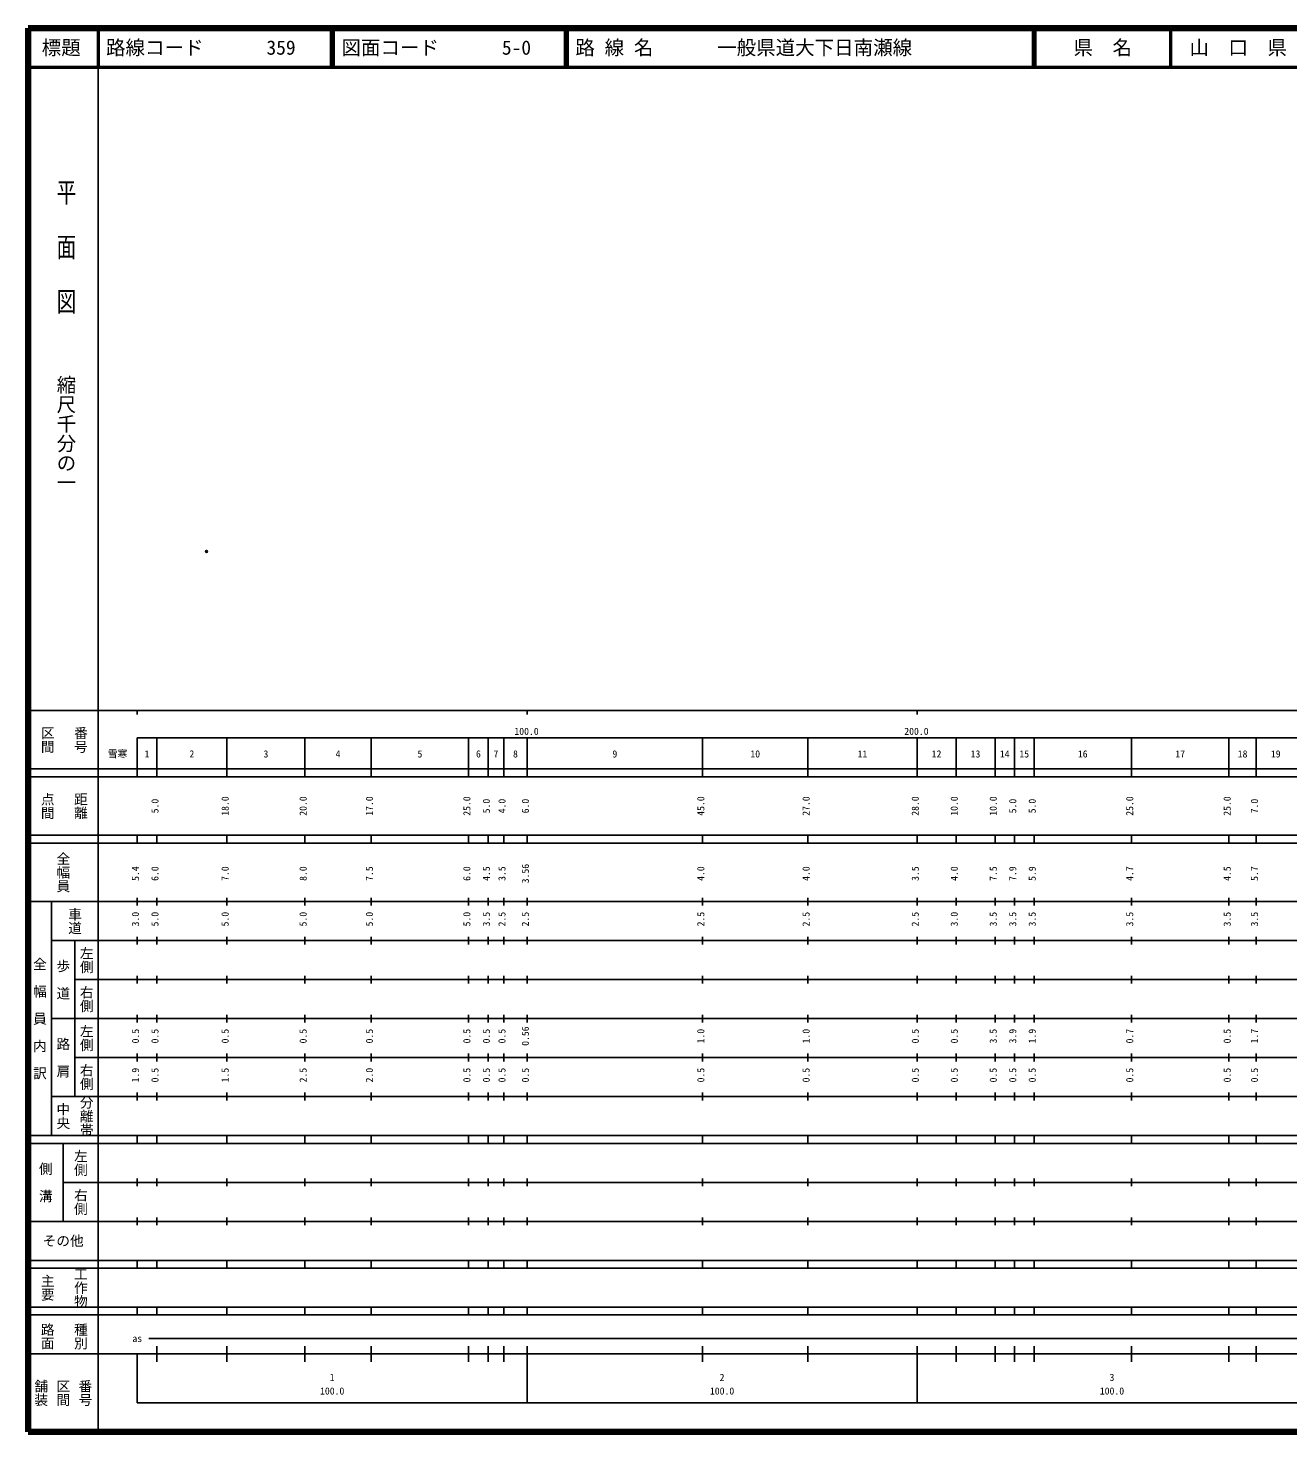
# Model space of a CAD drawing. Units: millimetres on the paper. Extents: x 40 to 680, y 20 to 380.
# Drawn here: x 40 to 363.1, y 20 to 380 of the extents above; entities that cross this region are included whole.
import ezdxf
from ezdxf.enums import TextEntityAlignment as Align

# ---------------------------------------------------------------- set-up
doc = ezdxf.new("R2010")
doc.units = ezdxf.units.MM
doc.header["$PDMODE"] = 32
doc.header["$PDSIZE"] = 0.5
doc.layers.add('M-OTRS', color=6, linetype='Continuous')
doc.layers.add('M-TTL-TXT', color=7, linetype='Continuous')
for name, color, linetype, lineweight in [('M-TTL', 2, 'Continuous', 140), ('M-TTL-BAND', 7, 'Continuous', 25), ('M-TTL-LINE', 7, 'Continuous', 50)]:
    doc.layers.add(name, color=color, linetype=linetype, lineweight=lineweight)
doc.styles.add('@ＭＳ ゴシック', font='')
doc.styles.add('ＭＳ ゴシック', font='')
doc.styles.get('@ＭＳ ゴシック').set_extended_font_data('@MS Gothic')
doc.styles.get('ＭＳ ゴシック').set_extended_font_data('MS Gothic')

msp = doc.modelspace()

# ---------------------------------------------------------------- linework, layer by layer
at = {"layer": 'M-OTRS'}
msp.add_point((85.777, 245.784), dxfattribs=at)
at = {"layer": 'M-TTL'}
for p, q in [((40, 380), (40, 20)), ((680, 380), (40, 380)), ((40, 20), (680, 20))]:
    msp.add_line(p, q, dxfattribs=at)
at = {"layer": 'M-TTL-BAND'}
for p, q in [((58, 370), (58, 20)), ((40, 205), (579, 205)), ((68, 205), (68, 204)), ((168, 205), (168, 204)), ((268, 205), (268, 204)), ((68, 198), (579, 198)), ((68, 198), (68, 188)), ((73, 188), (73, 198)), ((91, 188), (91, 198)), ((111, 188), (111, 198)), ((128, 188), (128, 198)), ((153, 188), (153, 198)), ((158, 188), (158, 198)), ((162, 188), (162, 198)), ((168, 188), (168, 198)), ((213, 188), (213, 198)), ((240, 188), (240, 198)), ((268, 188), (268, 198)), ((278, 188), (278, 198)), ((288, 188), (288, 198)), ((293, 188), (293, 198)), ((298, 188), (298, 198)), ((323, 188), (323, 198)), ((348, 188), (348, 198)), ((355, 188), (355, 198)), ((40, 190), (579, 190)), ((40, 188), (579, 188)), ((40, 173), (579, 173)), ((68, 171), (68, 173)), ((73, 171), (73, 173)), ((91, 171), (91, 173)), ((111, 171), (111, 173)), ((128, 171), (128, 173)), ((153, 171), (153, 173)), ((158, 171), (158, 173)), ((162, 171), (162, 173)), ((168, 171), (168, 173)), ((213, 171), (213, 173)), ((240, 171), (240, 173)), ((268, 171), (268, 173)), ((278, 171), (278, 173)), ((288, 171), (288, 173)), ((293, 171), (293, 173)), ((298, 171), (298, 173)), ((323, 171), (323, 173)), ((348, 171), (348, 173)), ((355, 171), (355, 173)), ((40, 171), (579, 171)), ((40, 156), (579, 156)), ((46, 96), (46, 156)), ((68, 155), (68, 157)), ((73, 155), (73, 157)), ((91, 155), (91, 157)), ((111, 155), (111, 157)), ((128, 155), (128, 157)), ((153, 155), (153, 157)), ((158, 155), (158, 157)), ((162, 155), (162, 157)), ((168, 155), (168, 157)), ((213, 155), (213, 157)), ((240, 155), (240, 157)), ((268, 155), (268, 157)), ((278, 155), (278, 157)), ((288, 155), (288, 157)), ((293, 155), (293, 157)), ((298, 155), (298, 157)), ((323, 155), (323, 157)), ((348, 155), (348, 157)), ((355, 155), (355, 157)), ((46, 146), (579, 146)), ((52, 146), (52, 106)), ((68, 145), (68, 147)), ((73, 145), (73, 147)), ((91, 145), (91, 147)), ((111, 145), (111, 147)), ((128, 145), (128, 147)), ((153, 145), (153, 147)), ((158, 145), (158, 147)), ((162, 145), (162, 147)), ((168, 145), (168, 147)), ((213, 145), (213, 147)), ((240, 145), (240, 147)), ((268, 145), (268, 147)), ((278, 145), (278, 147)), ((288, 145), (288, 147)), ((293, 145), (293, 147)), ((298, 145), (298, 147)), ((323, 145), (323, 147)), ((348, 145), (348, 147)), ((355, 145), (355, 147)), ((68, 135), (68, 137)), ((73, 135), (73, 137)), ((91, 135), (91, 137)), ((111, 135), (111, 137)), ((128, 135), (128, 137)), ((153, 135), (153, 137)), ((158, 135), (158, 137)), ((162, 135), (162, 137)), ((168, 135), (168, 137)), ((213, 135), (213, 137)), ((240, 135), (240, 137)), ((268, 135), (268, 137)), ((278, 135), (278, 137)), ((288, 135), (288, 137)), ((293, 135), (293, 137)), ((298, 135), (298, 137)), ((323, 135), (323, 137)), ((348, 135), (348, 137)), ((355, 135), (355, 137)), ((52, 136), (579, 136)), ((46, 126), (579, 126)), ((68, 125), (68, 127)), ((73, 125), (73, 127)), ((91, 125), (91, 127)), ((111, 125), (111, 127)), ((128, 125), (128, 127)), ((153, 125), (153, 127)), ((158, 125), (158, 127)), ((162, 125), (162, 127)), ((168, 125), (168, 127)), ((213, 125), (213, 127)), ((240, 125), (240, 127)), ((268, 125), (268, 127)), ((278, 125), (278, 127)), ((288, 125), (288, 127)), ((293, 125), (293, 127)), ((298, 125), (298, 127)), ((323, 125), (323, 127)), ((348, 125), (348, 127)), ((355, 125), (355, 127)), ((52, 116), (579, 116)), ((68, 115), (68, 117)), ((73, 115), (73, 117)), ((91, 115), (91, 117)), ((111, 115), (111, 117)), ((128, 115), (128, 117)), ((153, 115), (153, 117)), ((158, 115), (158, 117)), ((162, 115), (162, 117)), ((168, 115), (168, 117)), ((213, 115), (213, 117)), ((240, 115), (240, 117)), ((268, 115), (268, 117)), ((278, 115), (278, 117)), ((288, 115), (288, 117)), ((293, 115), (293, 117)), ((298, 115), (298, 117)), ((323, 115), (323, 117)), ((348, 115), (348, 117)), ((355, 115), (355, 117)), ((46, 106), (579, 106)), ((68, 105), (68, 107)), ((73, 105), (73, 107)), ((91, 105), (91, 107)), ((111, 105), (111, 107)), ((128, 105), (128, 107)), ((153, 105), (153, 107)), ((158, 105), (158, 107)), ((162, 105), (162, 107)), ((168, 105), (168, 107)), ((213, 105), (213, 107)), ((240, 105), (240, 107)), ((268, 105), (268, 107)), ((278, 105), (278, 107)), ((288, 105), (288, 107)), ((293, 105), (293, 107)), ((298, 105), (298, 107)), ((323, 105), (323, 107)), ((348, 105), (348, 107)), ((355, 105), (355, 107)), ((40, 96), (579, 96)), ((40, 94), (579, 94)), ((49, 94), (49, 74)), ((68, 94), (68, 96)), ((73, 94), (73, 96)), ((91, 94), (91, 96)), ((111, 94), (111, 96)), ((128, 94), (128, 96)), ((153, 94), (153, 96)), ((158, 94), (158, 96)), ((162, 94), (162, 96)), ((168, 94), (168, 96)), ((213, 94), (213, 96)), ((240, 94), (240, 96)), ((268, 94), (268, 96)), ((278, 94), (278, 96)), ((288, 94), (288, 96)), ((293, 94), (293, 96)), ((298, 94), (298, 96)), ((323, 94), (323, 96)), ((348, 94), (348, 96)), ((355, 94), (355, 96)), ((49, 84), (579, 84)), ((68, 83), (68, 85)), ((73, 83), (73, 85)), ((91, 83), (91, 85)), ((111, 83), (111, 85)), ((128, 83), (128, 85)), ((153, 83), (153, 85)), ((158, 83), (158, 85)), ((162, 83), (162, 85)), ((168, 83), (168, 85)), ((213, 83), (213, 85)), ((240, 83), (240, 85)), ((268, 83), (268, 85)), ((278, 83), (278, 85)), ((288, 83), (288, 85)), ((293, 83), (293, 85)), ((298, 83), (298, 85)), ((323, 83), (323, 85)), ((348, 83), (348, 85)), ((355, 83), (355, 85)), ((40, 74), (579, 74)), ((68, 73), (68, 75)), ((73, 73), (73, 75)), ((91, 73), (91, 75)), ((111, 73), (111, 75)), ((128, 73), (128, 75)), ((153, 73), (153, 75)), ((158, 73), (158, 75)), ((162, 73), (162, 75)), ((168, 73), (168, 75)), ((213, 73), (213, 75)), ((240, 73), (240, 75)), ((268, 73), (268, 75)), ((278, 73), (278, 75)), ((288, 73), (288, 75)), ((293, 73), (293, 75)), ((298, 73), (298, 75)), ((323, 73), (323, 75)), ((348, 73), (348, 75)), ((355, 73), (355, 75)), ((40, 64), (579, 64)), ((40, 62), (579, 62)), ((68, 62), (68, 64)), ((73, 62), (73, 64)), ((91, 62), (91, 64)), ((111, 62), (111, 64)), ((128, 62), (128, 64)), ((153, 62), (153, 64)), ((158, 62), (158, 64)), ((162, 62), (162, 64)), ((168, 62), (168, 64)), ((213, 62), (213, 64)), ((240, 62), (240, 64)), ((268, 62), (268, 64)), ((278, 62), (278, 64)), ((288, 62), (288, 64)), ((293, 62), (293, 64)), ((298, 62), (298, 64)), ((323, 62), (323, 64)), ((348, 62), (348, 64)), ((355, 62), (355, 64)), ((40, 52), (579, 52)), ((68, 50), (68, 52)), ((73, 50), (73, 52)), ((91, 50), (91, 52)), ((111, 50), (111, 52)), ((128, 50), (128, 52)), ((153, 50), (153, 52)), ((158, 50), (158, 52)), ((162, 50), (162, 52)), ((168, 50), (168, 52)), ((213, 50), (213, 52)), ((240, 50), (240, 52)), ((268, 50), (268, 52)), ((278, 50), (278, 52)), ((288, 50), (288, 52)), ((293, 50), (293, 52)), ((298, 50), (298, 52)), ((323, 50), (323, 52)), ((348, 50), (348, 52)), ((355, 50), (355, 52)), ((40, 50), (579, 50)), ((71, 44), (565, 44)), ((40, 40), (579, 40)), ((68, 40), (68, 27.5)), ((73, 38), (73, 42)), ((91, 38), (91, 42)), ((111, 38), (111, 42)), ((128, 38), (128, 42)), ((153, 38), (153, 42)), ((158, 38), (158, 42)), ((162, 38), (162, 42)), ((168, 27.5), (168, 42)), ((213, 38), (213, 42)), ((240, 38), (240, 42)), ((268, 27.5), (268, 42)), ((278, 38), (278, 42)), ((288, 38), (288, 42)), ((293, 38), (293, 42)), ((298, 38), (298, 42)), ((323, 38), (323, 42)), ((348, 38), (348, 42)), ((355, 38), (355, 42)), ((68, 27.5), (579, 27.5))]:
    msp.add_line(p, q, dxfattribs=at)
at = {"layer": 'M-TTL-LINE'}
for p, q in [((58, 380), (58, 370)), ((117.75, 380), (117.75, 370)), ((118.25, 380), (118.25, 370)), ((177.75, 380), (177.75, 370)), ((178.25, 380), (178.25, 370)), ((297.75, 380), (297.75, 370)), ((298.25, 380), (298.25, 370)), ((333, 380), (333, 370)), ((40, 370), (680, 370))]:
    msp.add_line(p, q, dxfattribs=at)

# ---------------------------------------------------------------- texts
at = {"layer": 'M-TTL-BAND', "style": '@ＭＳ ゴシック', "width": 1.4}
msp.add_text('平  面  図', height=3.666, rotation=270, dxfattribs=at).set_placement((49.777, 306.475), align=Align.MIDDLE_RIGHT)
at = {"layer": 'M-TTL-BAND', "style": '@ＭＳ ゴシック'}
msp.add_text('縮尺千分の一', height=3.666, rotation=270, dxfattribs=at).set_placement((49.777, 261.03), align=Align.MIDDLE_RIGHT)
for s, p in [('区間', (45, 197.5)), ('番号', (53.5, 197.5)), ('点間', (45, 180.5)), ('距離', (53.5, 180.5)), ('全幅員', (49, 163.5)), ('車道', (52, 151)), ('左側', (55, 141)), ('全\u3000幅\u3000員\u3000内\u3000訳', (43, 126)), ('歩\u3000道', (49, 136)), ('右側', (55, 131)), ('左側', (55, 121)), ('路\u3000肩', (49, 116)), ('右側', (55, 111)), ('分離帯', (55, 101)), ('中央', (49, 101)), ('左側', (53.5, 89)), ('側\u3000溝', (44.5, 84)), ('右側', (53.5, 79)), ('工作物', (53.5, 57)), ('主要', (45, 57)), ('路面', (45, 44.5)), ('種別', (53.5, 44.5)), ('舗装', (43.333, 30)), ('区間', (49, 30)), ('番号', (54.667, 30))]:
    msp.add_text(s, height=2.566, rotation=270, dxfattribs=at).set_placement(p, align=Align.MIDDLE_CENTER)
at = {"layer": 'M-TTL-BAND', "style": 'ＭＳ ゴシック'}
for s, p in [('100.0', (167.844, 198.195)), ('200.0', (267.844, 198.195)), ('雪寒', (62.948, 192.405)), ('1', (70.5, 192.405)), ('2', (82, 192.405)), ('3', (101, 192.405)), ('4', (119.5, 192.405)), ('5', (140.5, 192.405)), ('6', (155.5, 192.405)), ('7', (160, 192.405)), ('8', (165, 192.405)), ('9', (190.5, 192.405)), ('10', (226.5, 192.405)), ('11', (254, 192.405)), ('12', (273, 192.405)), ('13', (283, 192.405)), ('14', (290.5, 192.405)), ('15', (295.5, 192.405)), ('16', (310.5, 192.405)), ('17', (335.5, 192.405)), ('18', (351.5, 192.405)), ('19', (360, 192.405)), ('as', (68, 42.5)), ('1', (118, 32.523)), ('2', (218, 32.523)), ('3', (318, 32.523)), ('100.0', (118, 29.033)), ('100.0', (218, 29.033)), ('100.0', (318, 29.033))]:
    msp.add_text(s, height=1.833, dxfattribs=at).set_placement(p, align=Align.BOTTOM_CENTER)
for s, p in [('5.0', (74, 180.5)), ('18.0', (92, 180.5)), ('20.0', (112, 180.5)), ('17.0', (129, 180.5)), ('25.0', (154, 180.5)), ('5.0', (159, 180.5)), ('4.0', (163, 180.5)), ('6.0', (169, 180.5)), ('45.0', (214, 180.5)), ('27.0', (241, 180.5)), ('28.0', (269, 180.5)), ('10.0', (279, 180.5)), ('10.0', (289, 180.5)), ('5.0', (294, 180.5)), ('5.0', (299, 180.5)), ('25.0', (324, 180.5)), ('25.0', (349, 180.5)), ('7.0', (356, 180.5)), ('5.4', (69, 163.174)), ('6.0', (74, 163.174)), ('7.0', (92, 163.174)), ('8.0', (112, 163.174)), ('7.5', (129, 163.174)), ('6.0', (154, 163.174)), ('4.5', (159, 163.174)), ('3.5', (163, 163.174)), ('3.56', (169, 163.174)), ('4.0', (214, 163.174)), ('4.0', (241, 163.174)), ('3.5', (269, 163.174)), ('4.0', (279, 163.174)), ('7.5', (289, 163.174)), ('7.9', (294, 163.174)), ('5.9', (299, 163.174)), ('4.7', (324, 163.174)), ('4.5', (349, 163.174)), ('5.7', (356, 163.174)), ('3.0', (69, 151.5)), ('5.0', (74, 151.5)), ('5.0', (92, 151.5)), ('5.0', (112, 151.5)), ('5.0', (129, 151.5)), ('5.0', (154, 151.5)), ('3.5', (159, 151.5)), ('2.5', (163, 151.5)), ('2.5', (169, 151.5)), ('2.5', (214, 151.5)), ('2.5', (241, 151.5)), ('2.5', (269, 151.5)), ('3.0', (279, 151.5)), ('3.5', (289, 151.5)), ('3.5', (294, 151.5)), ('3.5', (299, 151.5)), ('3.5', (324, 151.5)), ('3.5', (349, 151.5)), ('3.5', (356, 151.5)), ('0.5', (69, 121.5)), ('0.5', (74, 121.5)), ('0.5', (92, 121.5)), ('0.5', (112, 121.5)), ('0.5', (129, 121.5)), ('0.5', (154, 121.5)), ('0.5', (159, 121.5)), ('0.5', (163, 121.5)), ('0.56', (169, 121.5)), ('1.0', (214, 121.5)), ('1.0', (241, 121.5)), ('0.5', (269, 121.5)), ('0.5', (279, 121.5)), ('3.5', (289, 121.5)), ('3.9', (294, 121.5)), ('1.9', (299, 121.5)), ('0.7', (324, 121.5)), ('0.5', (349, 121.5)), ('1.7', (356, 121.5)), ('1.9', (69, 111.5)), ('0.5', (74, 111.5)), ('1.5', (92, 111.5)), ('2.5', (112, 111.5)), ('2.0', (129, 111.5)), ('0.5', (154, 111.5)), ('0.5', (159, 111.5)), ('0.5', (163, 111.5)), ('0.5', (169, 111.5)), ('0.5', (214, 111.5)), ('0.5', (241, 111.5)), ('0.5', (269, 111.5)), ('0.5', (279, 111.5)), ('0.5', (289, 111.5)), ('0.5', (294, 111.5)), ('0.5', (299, 111.5)), ('0.5', (324, 111.5)), ('0.5', (349, 111.5)), ('0.5', (356, 111.5))]:
    msp.add_text(s, height=1.833, rotation=90, dxfattribs=at).set_placement(p, align=Align.BOTTOM_CENTER)
msp.add_text('その他', height=2.566, dxfattribs=at).set_placement((49, 69), align=Align.MIDDLE_CENTER)
at = {"layer": 'M-TTL-TXT', "style": 'ＭＳ ゴシック'}
for s, p in [('標題', (48.5, 375)), ('県\u3000名', (315.625, 375)), ('山\u3000口\u3000県', (350.375, 375))]:
    msp.add_text(s, height=3.666, dxfattribs=at).set_placement(p, align=Align.MIDDLE_CENTER)
for s, p in [('路線コード', (60, 375)), ('359', (101.142, 375)), ('図面コード', (120.38, 375)), ('5-0', (161.521, 375)), ('路 線 名', (180.38, 375)), ('一般県道大下日南瀬線', (216.734, 375))]:
    msp.add_text(s, height=3.666, dxfattribs=at).set_placement(p, align=Align.MIDDLE_LEFT)

doc.saveas('drawing.dxf')
